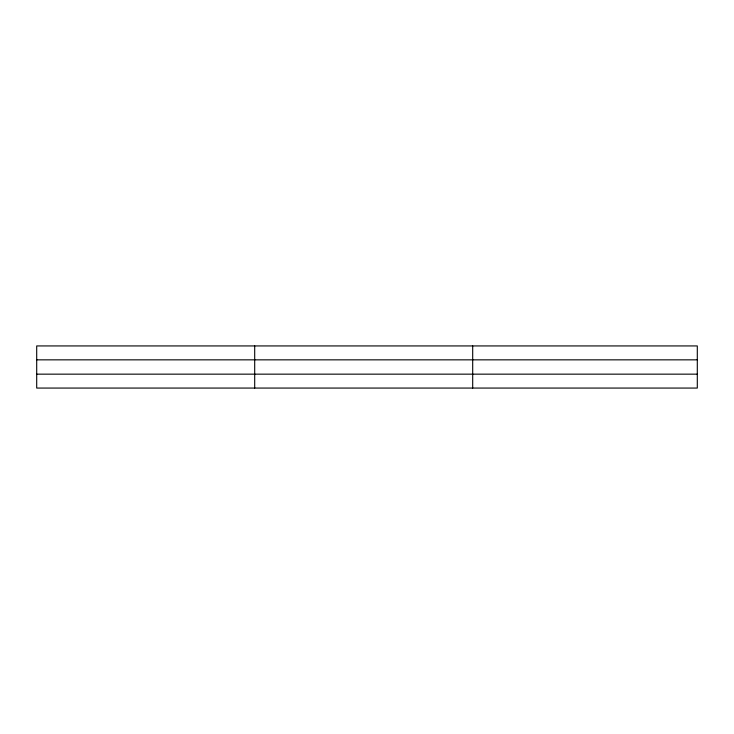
<?xml version="1.0" encoding="UTF-8"?>
<svg xmlns="http://www.w3.org/2000/svg" width="734" height="734" viewBox="0 0 734 734"><rect width="100%" height="100%" fill="white"/><g stroke="black" fill="none" stroke-linecap="round" stroke-linejoin="round"><path stroke-width="1.1" d="M254.698 388.066L254.698 345.934M472.696 388.066L472.696 345.934M697.3 359.844L697.3 345.934L36.7 345.934L36.7 388.066L697.3 388.066L697.3 359.844L36.7 359.844M36.7 374.156L697.3 374.156"/></g></svg>
